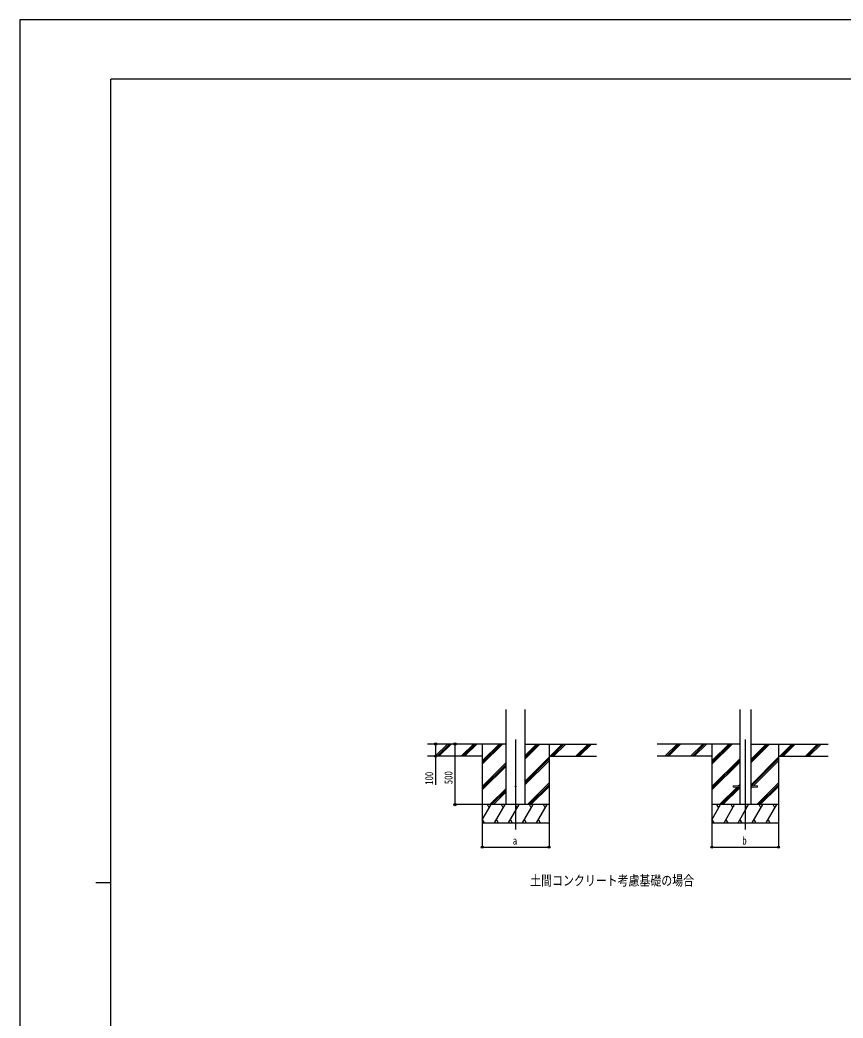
# Model space of a CAD drawing. Units: millimetres, scale not verified. Extents: x -10512 to 10512, y -7425 to 7425.
# Drawn here: x -10512 to -3731, y -804 to 7425 of the extents above; entities that cross this region are included whole.
import ezdxf
from ezdxf.enums import TextEntityAlignment as Align

# ---------------------------------------------------------------- set-up
doc = ezdxf.new("R2010")
doc.units = ezdxf.units.MM
doc.header["$LTSCALE"] = 30
for name, color, linetype in [('0-2_USER1', 3, 'Continuous'), ('0-3_YKK_12', 2, 'Continuous'), ('0-5_YKK_A1', 4, 'Continuous'), ('0-6_YKK_D', 6, 'Continuous'), ('0-7_YKK_ZWAK', 7, 'Continuous')]:
    doc.layers.add(name, color=color, linetype=linetype)
doc.layers.add('0-4_YKK_13', color=4, linetype='Continuous', lineweight=18)
doc.styles.add('ＭＳ ゴシック', font='')
doc.styles.get('ＭＳ ゴシック').set_extended_font_data('MS Gothic')

msp = doc.modelspace()

# ---------------------------------------------------------------- linework, layer by layer
at = {"layer": '0-3_YKK_12'}
for p, q in [((-6428.01, 1493.82), (-6428.01, 750.49)), ((-4536.44, 1493.82), (-4536.44, 750.49))]:
    msp.add_line(p, q, dxfattribs=at)
at = {"layer": '0-4_YKK_13'}
for p, q in [((-4636.44, 1110.08), (-4636.44, 1101.08)), ((-4636.44, 1110.08), (-4581.64, 1110.08)), ((-4636.44, 1101.08), (-4581.64, 1101.08)), ((-4491.24, 1110.08), (-4436.44, 1110.08)), ((-4491.24, 1101.08), (-4436.44, 1101.08)), ((-4436.44, 1110.08), (-4436.44, 1101.08))]:
    msp.add_line(p, q, dxfattribs=at)
msp.add_circle((-6428.01, 1105.58), 5, dxfattribs=at)
at = {"layer": '0-5_YKK_A1'}
for p, q in [((-6505.76, 955.58), (-6505.76, 1740.93)), ((-6350.26, 955.58), (-6350.26, 1740.93)), ((-4581.64, 1740.93), (-4581.64, 955.58)), ((-4491.24, 1740.93), (-4491.24, 955.58)), ((-6505.76, 1455.58), (-7153.96, 1455.58)), ((-7087.27, 1356.98), (-6988.67, 1455.58)), ((-7074.53, 1355.58), (-6974.53, 1455.58)), ((-7060.39, 1355.58), (-6960.39, 1455.58)), ((-6875.14, 1356.98), (-6776.54, 1455.58)), ((-6862.4, 1355.58), (-6762.4, 1455.58)), ((-6848.26, 1355.58), (-6748.26, 1455.58)), ((-6703.01, 1455.58), (-6703.01, 805.58)), ((-6703.01, 1288.7), (-6536.12, 1455.58)), ((-6703.01, 1302.84), (-6550.27, 1455.58)), ((-6703.01, 1316.98), (-6564.41, 1455.58)), ((-6350.26, 1333.08), (-6227.76, 1455.58)), ((-6350.26, 1347.22), (-6241.9, 1455.58)), ((-6350.26, 1361.36), (-6256.04, 1455.58)), ((-6350.26, 1455.58), (-5762.39, 1455.58)), ((-6153.01, 1455.58), (-6153.01, 805.58)), ((-6143.91, 1355.58), (-6043.91, 1455.58)), ((-6129.77, 1355.58), (-6029.77, 1455.58)), ((-6115.63, 1355.58), (-6015.62, 1455.58)), ((-5931.78, 1355.58), (-5831.78, 1455.58)), ((-5917.64, 1355.58), (-5817.63, 1455.58)), ((-5903.49, 1355.58), (-5803.49, 1455.58)), ((-4581.64, 1455.58), (-5262.39, 1455.58)), ((-5195.7, 1356.98), (-5097.1, 1455.58)), ((-5182.96, 1355.58), (-5082.96, 1455.58)), ((-5168.82, 1355.58), (-5068.82, 1455.58)), ((-4983.57, 1356.98), (-4884.97, 1455.58)), ((-4970.83, 1355.58), (-4870.83, 1455.58)), ((-4956.69, 1355.58), (-4856.69, 1455.58)), ((-4811.44, 1455.58), (-4811.44, 805.58)), ((-4811.44, 1288.7), (-4644.55, 1455.58)), ((-4811.44, 1302.84), (-4658.7, 1455.58)), ((-4811.44, 1316.98), (-4672.84, 1455.58)), ((-4491.24, 1300.53), (-4336.19, 1455.58)), ((-4491.24, 1314.67), (-4350.33, 1455.58)), ((-4491.24, 1328.81), (-4364.47, 1455.58)), ((-4491.24, 1455.58), (-3853.23, 1455.58)), ((-4261.44, 1455.58), (-4261.44, 805.58)), ((-4252.34, 1355.58), (-4152.34, 1455.58)), ((-4238.2, 1355.58), (-4138.2, 1455.58)), ((-4224.06, 1355.58), (-4124.05, 1455.58)), ((-4040.21, 1355.58), (-3940.21, 1455.58)), ((-4026.07, 1355.58), (-3926.06, 1455.58)), ((-4011.92, 1355.58), (-3911.92, 1455.58)), ((-6703.01, 1355.58), (-7153.96, 1355.58)), ((-6350.26, 1149.23), (-6153.01, 1346.48)), ((-6350.26, 1135.09), (-6153.01, 1332.34)), ((-6350.26, 1120.95), (-6153.01, 1318.2)), ((-6153.01, 1355.58), (-5762.39, 1355.58)), ((-4811.44, 1355.58), (-5262.39, 1355.58)), ((-4811.44, 1104.85), (-4581.64, 1334.65)), ((-4811.44, 1090.71), (-4581.64, 1320.51)), ((-4491.24, 1116.68), (-4261.44, 1346.48)), ((-4483.7, 1110.08), (-4261.44, 1332.34)), ((-4469.56, 1110.08), (-4261.44, 1318.2)), ((-4261.44, 1355.58), (-3853.23, 1355.58)), ((-6703.01, 1104.85), (-6505.76, 1302.1)), ((-6703.01, 1090.71), (-6505.76, 1287.96)), ((-6703.01, 1076.57), (-6505.76, 1273.82)), ((-4811.44, 1076.57), (-4581.64, 1306.37)), ((-6640.15, 955.58), (-6505.76, 1089.97)), ((-6626.01, 955.58), (-6505.76, 1075.83)), ((-6331.78, 955.58), (-6153.01, 1134.35)), ((-6317.64, 955.58), (-6153.01, 1120.21)), ((-6303.5, 955.58), (-6153.01, 1106.07)), ((-4748.58, 955.58), (-4603.08, 1101.08)), ((-4734.44, 955.58), (-4588.93, 1101.08)), ((-4720.29, 955.58), (-4581.64, 1094.23)), ((-4594.08, 1110.08), (-4581.64, 1122.52)), ((-4491.24, 1088.4), (-4478.56, 1101.08)), ((-4440.21, 955.58), (-4261.44, 1134.35)), ((-4426.07, 955.58), (-4261.44, 1120.21)), ((-4411.93, 955.58), (-4261.44, 1106.07)), ((-6611.86, 955.58), (-6505.76, 1061.68)), ((-6153.01, 955.58), (-6703.01, 955.58)), ((-6703.01, 830.13), (-6630.58, 955.58)), ((-6645.58, 929.6), (-6660.58, 955.58)), ((-6601.71, 805.58), (-6515.11, 955.58)), ((-6530.11, 929.6), (-6545.11, 955.58)), ((-6486.24, 805.58), (-6399.64, 955.58)), ((-6414.64, 929.6), (-6429.64, 955.58)), ((-6370.77, 805.58), (-6284.17, 955.58)), ((-6299.17, 929.6), (-6314.17, 955.58)), ((-6255.3, 805.58), (-6168.7, 955.58)), ((-6183.7, 929.6), (-6198.7, 955.58)), ((-4261.44, 955.58), (-4811.44, 955.58)), ((-4811.44, 830.13), (-4739.01, 955.58)), ((-4754.01, 929.6), (-4769.01, 955.58)), ((-4710.14, 805.58), (-4623.54, 955.58)), ((-4638.54, 929.6), (-4653.54, 955.58)), ((-4594.67, 805.58), (-4508.07, 955.58)), ((-4523.07, 929.6), (-4538.07, 955.58)), ((-4479.2, 805.58), (-4392.6, 955.58)), ((-4407.6, 929.6), (-4422.6, 955.58)), ((-4363.73, 805.58), (-4277.13, 955.58)), ((-4292.13, 929.6), (-4307.13, 955.58)), ((-6702.18, 831.56), (-6687.18, 805.58)), ((-6586.71, 831.56), (-6571.71, 805.58)), ((-6471.24, 831.56), (-6456.24, 805.58)), ((-6355.77, 831.56), (-6340.77, 805.58)), ((-6240.3, 831.56), (-6225.3, 805.58)), ((-4810.61, 831.56), (-4795.61, 805.58)), ((-4695.14, 831.56), (-4680.14, 805.58)), ((-4579.67, 831.56), (-4564.67, 805.58)), ((-4464.2, 831.56), (-4449.2, 805.58)), ((-4348.73, 831.56), (-4333.73, 805.58)), ((-6703.01, 805.58), (-6153.01, 805.58)), ((-4811.44, 805.58), (-4261.44, 805.58))]:
    msp.add_line(p, q, dxfattribs=at)
at = {"layer": '0-6_YKK_D'}
for p, q in [((-6928.06, 1455.58), (-6928.06, 955.58)), ((-6704.01, 955.58), (-6929.06, 955.58)), ((-6703.01, 805.58), (-6703.01, 604.58)), ((-6153.01, 805.58), (-6153.01, 604.58)), ((-4811.44, 805.58), (-4811.44, 604.58)), ((-4261.44, 805.58), (-4261.44, 604.58)), ((-6703.01, 605.58), (-6153.01, 605.58)), ((-4811.44, 605.58), (-4261.44, 605.58))]:
    msp.add_line(p, q, dxfattribs=at)
msp.add_lwpolyline([(-7087.34, 1455.58), (-7087.34, 1355.58), (-7087.34, 1118.38)], dxfattribs=at)
for centre in [(-7087.34, 1455.58), (-6928.06, 1455.58), (-7087.34, 1355.58), (-6928.06, 955.58), (-6703.01, 605.58), (-6153.01, 605.58), (-4811.44, 605.58), (-4261.44, 605.58)]:
    msp.add_circle(centre, 8.5, dxfattribs=at)
at = {"layer": '0-7_YKK_ZWAK'}
for p, q in [((9737.55, 6937.5), (-9762.45, 6937.5)), ((-9762.45, -6312.5), (-9762.45, 6937.5)), ((-9887.45, 312.5), (-9762.45, 312.5))]:
    msp.add_line(p, q, dxfattribs=at)
msp.add_lwpolyline([(-10512.5, -7425), (10512.5, -7425), (10512.5, 7425), (-10512.5, 7425)], close=True, dxfattribs=at)

# ---------------------------------------------------------------- texts
at = {"layer": '0-2_USER1', "style": 'ＭＳ ゴシック', "width": 0.8}
msp.add_text('土間コンクリート考慮基礎の場合', height=82.48, dxfattribs=at).set_placement((-6308.09, 264.22), align=Align.BOTTOM_LEFT)
at = {"layer": '0-6_YKK_D', "style": 'ＭＳ ゴシック', "width": 0.8}
for s, p in [('100', (-7088.14, 1119.18)), ('500', (-6928.86, 1123.98))]:
    msp.add_text(s, height=65.98, rotation=90, dxfattribs=at).set_placement(p, align=Align.BOTTOM_LEFT)
for s, p in [('a', (-6452.01, 606.38)), ('b', (-4560.44, 606.38))]:
    msp.add_text(s, height=65.98, dxfattribs=at).set_placement(p, align=Align.BOTTOM_LEFT)

doc.saveas('drawing.dxf')
